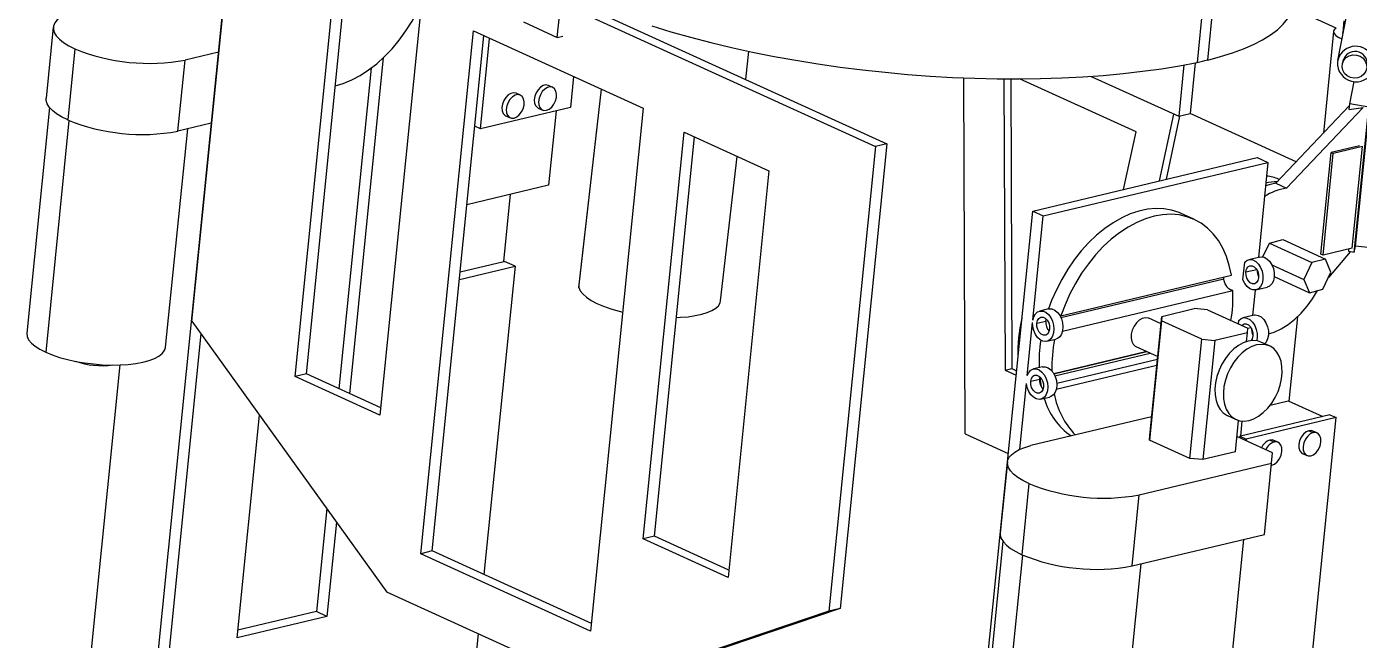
# Model space of a CAD drawing. Header units: inches. Extents: x 0.1 to 8.4, y 0.1 to 10.9.
# Drawn here: x 3.13 to 5.242, y 6.339 to 7.311 of the extents above; entities that cross this region are included whole.
import ezdxf

# ---------------------------------------------------------------- set-up
doc = ezdxf.new("R2010")
doc.units = ezdxf.units.IN
doc.header["$MEASUREMENT"] = 0

msp = doc.modelspace()

# ---------------------------------------------------------------- linework, layer by layer
at = {"color": 7, "linetype": 'Continuous', "lineweight": 25}
for p, q in [((3.3916, 6.8446), (3.4657, 7.5805)), ((3.5551, 6.7566), (3.6199, 7.4004)), ((3.9707, 7.2937), (3.9811, 7.3965)), ((3.5729, 6.7608), (3.6365, 7.3929)), ((3.7545, 7.3392), (3.6896, 6.6953)), ((3.9842, 7.3445), (4.4752, 7.121)), ((4.0325, 7.3348), (4.493, 7.1252)), ((4.9941, 7.3458), (4.9849, 7.2543)), ((5.0017, 7.258), (5.0109, 7.3495)), ((5.2053, 7.3082), (5.1368, 7.3394)), ((5.2238, 7.3405), (5.2076, 7.2573)), ((3.1718, 7.31), (3.1605, 7.1973)), ((3.327, 6.2117), (3.4393, 7.3264)), ((3.9169, 7.3182), (3.9707, 7.2937)), ((5.2175, 7.3202), (5.2157, 7.3018)), ((3.7544, 6.4762), (3.8378, 7.304)), ((3.7722, 6.4805), (3.8544, 7.2965)), ((3.8378, 7.304), (4.107, 7.1815)), ((3.8491, 7.1491), (3.8635, 7.2923)), ((3.9707, 7.2937), (3.9793, 7.2958)), ((5.2013, 7.303), (5.1851, 7.1421)), ((3.2059, 7.2758), (3.1946, 7.1631)), ((3.4336, 7.2705), (3.3807, 7.2579)), ((4.2695, 7.227), (4.2746, 7.2718)), ((3.3694, 7.1453), (3.3807, 7.2579)), ((3.6947, 7.2613), (3.6412, 6.7297)), ((4.9641, 7.2502), (4.9559, 7.1688)), ((4.9819, 7.2537), (4.9738, 7.1731)), ((5.216, 7.2565), (5.215, 7.2515)), ((3.6755, 7.2451), (3.6243, 6.7374)), ((3.9965, 7.2318), (3.9916, 7.183)), ((4.6175, 6.666), (4.6154, 7.2296)), ((4.6788, 7.2281), (4.6805, 6.7669)), ((4.6895, 7.228), (4.6911, 6.7695)), ((4.8881, 7.144), (4.7035, 7.228)), ((4.817, 7.2321), (4.9559, 7.1688)), ((3.9122, 7.2024), (3.9055, 7.2055)), ((3.9635, 7.2146), (3.9568, 7.2177)), ((4.04, 7.212), (4.0047, 6.9022)), ((5.2272, 7.1887), (5.234, 7.224)), ((3.1656, 7.183), (3.1296, 6.8255)), ((3.9916, 7.183), (3.8491, 7.1491)), ((5.1095, 7.0627), (5.2262, 7.1852)), ((5.1264, 7.055), (5.2483, 7.183)), ((5.2262, 7.1794), (5.2272, 7.1887)), ((5.2262, 7.1794), (5.2483, 7.183)), ((5.2572, 7.1831), (5.2272, 7.1887)), ((5.234, 6.9532), (5.2572, 7.1831)), ((5.236, 6.9633), (5.2592, 7.1932)), ((3.8891, 7.1696), (3.8959, 7.1666)), ((3.9405, 7.1819), (3.9472, 7.1788)), ((3.9688, 7.1776), (3.957, 7.0597)), ((4.107, 7.1815), (4.0236, 6.3537)), ((4.9255, 7.0666), (4.9483, 7.1723)), ((4.9362, 7.0691), (4.9578, 7.1693)), ((4.9559, 7.1688), (4.9738, 7.1731)), ((5.1418, 7.0966), (4.9738, 7.1731)), ((3.3499, 6.8033), (3.3848, 7.1489)), ((3.4223, 7.1579), (3.3694, 7.1453)), ((3.8491, 7.1491), (3.84, 7.1532)), ((4.1068, 6.4998), (4.1717, 7.1437)), ((4.1717, 7.1437), (4.3063, 7.0824)), ((4.8685, 7.053), (4.8881, 7.144)), ((4.1246, 6.504), (4.1883, 7.1361)), ((4.4752, 7.121), (4.4011, 6.3851)), ((4.493, 7.1252), (4.4189, 6.3894)), ((4.493, 7.1252), (4.4752, 7.121)), ((5.2421, 7.122), (5.1974, 7.1113)), ((5.2471, 7.1208), (5.2008, 7.1098)), ((5.2308, 6.9598), (5.2471, 7.1208)), ((4.2296, 6.8766), (4.2557, 7.1054)), ((4.7243, 7.0186), (5.0804, 7.1035)), ((5.0804, 7.1035), (5.0972, 7.0959)), ((5.1812, 6.9503), (5.1974, 7.1113)), ((5.1845, 6.9488), (5.2008, 7.1098)), ((5.1974, 7.1113), (5.2008, 7.1098)), ((4.3063, 7.0824), (4.2414, 6.4385)), ((4.7411, 7.011), (5.0972, 7.0959)), ((5.0972, 7.0959), (5.082, 6.9454)), ((3.957, 7.0597), (3.8274, 7.0288)), ((5.1095, 7.0627), (5.1264, 7.055)), ((5.1154, 7.0688), (5.1142, 7.0693)), ((3.886, 6.9388), (3.8968, 7.0454)), ((4.5853, 5.6389), (4.7243, 7.0186)), ((4.7243, 7.0186), (4.7411, 7.011)), ((4.9798, 7.0057), (4.9596, 7.0149)), ((4.7245, 6.846), (4.7411, 7.011)), ((5.0996, 6.9677), (5.121, 6.9735)), ((5.121, 6.9735), (5.1883, 6.9428)), ((5.0893, 6.9461), (5.0996, 6.9677)), ((5.0996, 6.9677), (5.1669, 6.9371)), ((5.1845, 6.9488), (5.1812, 6.9503)), ((5.2308, 6.9598), (5.1845, 6.9488)), ((5.2273, 6.9544), (5.1932, 6.9137)), ((5.2253, 6.9548), (5.2257, 6.9586)), ((5.234, 6.9532), (5.2253, 6.9548)), ((5.234, 6.9532), (5.236, 6.9633)), ((5.2604, 6.9605), (5.236, 6.9633)), ((3.8155, 6.9103), (3.9037, 6.9313)), ((3.8167, 6.9223), (3.886, 6.9388)), ((3.9037, 6.9313), (3.8545, 6.443)), ((3.886, 6.9388), (3.8868, 6.939)), ((3.9037, 6.9313), (3.8868, 6.939)), ((5.0576, 6.91), (5.0604, 6.9378)), ((5.0845, 6.946), (5.0667, 6.9417)), ((5.1034, 6.9336), (5.1542, 6.9104)), ((5.1669, 6.9371), (5.1542, 6.9104)), ((5.1883, 6.9428), (5.1669, 6.9371)), ((5.1971, 6.9219), (5.1883, 6.9428)), ((4.769, 6.8528), (5.0392, 6.9172)), ((5.0272, 6.9117), (5.0273, 6.9143)), ((5.1071, 6.9149), (5.163, 6.8895)), ((5.1542, 6.9104), (5.163, 6.8895)), ((5.1844, 6.8953), (5.1971, 6.9219)), ((4.0047, 6.9022), (4.0049, 6.8978)), ((4.7715, 6.8287), (5.0417, 6.8931)), ((5.0768, 6.8936), (5.0728, 6.8533)), ((5.0781, 6.8938), (5.0959, 6.8981)), ((5.163, 6.8895), (5.1844, 6.8953)), ((5.1758, 6.8929), (5.1757, 6.8929)), ((4.7496, 6.8638), (4.7353, 6.8604)), ((4.7452, 6.8444), (4.7459, 6.8478)), ((4.7679, 6.8539), (4.7672, 6.8537)), ((4.9277, 6.8402), (4.9084, 6.849)), ((4.9283, 6.8448), (4.9093, 6.6562)), ((4.9099, 6.6634), (4.9289, 6.852)), ((4.9289, 6.852), (4.9283, 6.8448)), ((4.9922, 6.8157), (4.9283, 6.8448)), ((4.9289, 6.852), (4.9805, 6.8643)), ((5.0013, 6.8622), (4.9805, 6.8643)), ((5.0013, 6.8622), (5.0652, 6.8331)), ((5.0506, 6.8398), (5.0511, 6.8456)), ((5.0754, 6.8539), (5.0576, 6.8497)), ((5.1439, 6.8512), (5.1305, 6.7179)), ((3.3438, 6.204), (3.4063, 6.8243)), ((3.3916, 6.8446), (3.7003, 6.4155)), ((4.7156, 6.7583), (4.7241, 6.8421)), ((4.7309, 6.841), (4.7452, 6.8444)), ((5.0646, 6.826), (5.013, 6.8137)), ((5.0632, 6.8121), (5.0646, 6.826)), ((5.0646, 6.826), (5.0652, 6.8331)), ((4.7467, 6.8125), (4.761, 6.8159)), ((4.888, 6.8042), (4.9225, 6.7885)), ((4.9732, 6.6271), (4.9922, 6.8157)), ((4.9922, 6.8157), (5.013, 6.8137)), ((5.013, 6.8137), (4.994, 6.6251)), ((5.0997, 6.8051), (5.0862, 6.8113)), ((4.7579, 6.7611), (4.9055, 6.7962)), ((3.2772, 6.7752), (3.1936, 5.9443)), ((3.5729, 6.7608), (3.5551, 6.7566)), ((3.6908, 6.7071), (3.5729, 6.7608)), ((4.6805, 6.7669), (4.6911, 6.7695)), ((4.6805, 6.7669), (4.6981, 6.7589)), ((4.6911, 6.7695), (4.6988, 6.766)), ((4.7398, 6.7721), (4.7255, 6.7687)), ((4.7616, 6.7365), (4.9211, 6.7745)), ((3.6896, 6.6953), (3.5551, 6.7566)), ((4.7039, 6.6415), (4.7144, 6.7459)), ((4.7211, 6.7493), (4.7354, 6.7527)), ((4.7354, 6.7527), (4.7361, 6.756)), ((4.7357, 6.7548), (4.7379, 6.7405)), ((4.7369, 6.7208), (4.7512, 6.7242)), ((5.101, 6.7116), (5.1295, 6.7184)), ((5.1295, 6.7184), (5.1841, 6.6935)), ((3.4632, 6.3429), (3.4987, 6.6958)), ((4.9129, 6.6931), (4.7216, 6.6475)), ((5.0332, 6.6948), (5.0467, 6.6887)), ((5.0456, 6.6374), (5.0507, 6.6872)), ((5.1952, 6.6962), (5.0535, 6.6624)), ((5.0559, 6.6862), (5.0535, 6.6624)), ((5.2053, 6.6916), (5.0628, 6.6576)), ((5.1126, 5.7718), (5.2053, 6.6916)), ((5.1952, 6.6962), (5.2053, 6.6916)), ((4.6175, 6.666), (4.6856, 6.635)), ((4.9093, 6.6562), (4.9099, 6.6634)), ((4.9732, 6.6271), (4.9093, 6.6562)), ((5.1045, 6.6361), (5.0481, 6.6618)), ((5.0528, 6.6622), (5.0525, 6.6598)), ((5.0535, 6.6624), (5.0528, 6.6622)), ((5.0528, 6.6622), (5.0628, 6.6576)), ((5.0628, 6.6576), (5.0626, 6.6552)), ((5.1002, 6.6561), (5.1069, 6.6531)), ((5.1132, 6.6526), (5.1065, 6.6557)), ((5.1622, 6.6709), (5.1689, 6.6679)), ((5.1752, 6.6674), (5.1685, 6.6704)), ((5.0456, 6.6374), (4.994, 6.6251)), ((5.1031, 6.6195), (5.1045, 6.6361)), ((5.1522, 6.6346), (5.1589, 6.6316)), ((4.6843, 6.6215), (4.673, 6.5088)), ((4.8932, 6.5694), (5.1031, 6.6195)), ((4.994, 6.6251), (4.9732, 6.6271)), ((5.0917, 6.5068), (5.1031, 6.6195)), ((5.1028, 6.6162), (5.1032, 6.6163)), ((4.7184, 6.5873), (4.707, 6.4746)), ((4.8818, 6.4567), (4.8932, 6.5694)), ((3.6052, 6.5477), (3.5888, 6.3845)), ((3.6207, 6.5262), (3.6056, 6.3769)), ((4.8818, 6.4567), (5.0917, 6.5068)), ((4.1246, 6.504), (4.1068, 6.4998)), ((4.2414, 6.4385), (4.1068, 6.4998)), ((4.2426, 6.4503), (4.1246, 6.504)), ((4.6771, 6.4958), (4.6411, 6.1375)), ((4.9416, 5.3329), (5.0591, 6.499)), ((3.7722, 6.4805), (3.7544, 6.4762)), ((4.0236, 6.3537), (3.7544, 6.4762)), ((4.0248, 6.3655), (3.7722, 6.4805)), ((4.8614, 6.1153), (4.8961, 6.4601)), ((4.0368, 6.2623), (3.7003, 6.4155)), ((3.5888, 6.3845), (3.4644, 6.3549)), ((3.6056, 6.3769), (3.5888, 6.3845)), ((4.4011, 6.3851), (4.0368, 6.2623)), ((4.4189, 6.3894), (4.0546, 6.2666)), ((4.4189, 6.3894), (4.4011, 6.3851)), ((3.6056, 6.3769), (3.4632, 6.3429)), ((3.8451, 6.3496), (3.8424, 6.3229))]:
    msp.add_line(p, q, dxfattribs=at)
at = {"color": 8, "linetype": 'Continuous', "lineweight": 25}
for p, q in [((4.0049, 6.8978), (4.0407, 7.2117)), ((3.1966, 7.1622), (3.1597, 6.7953)), ((4.7691, 6.8501), (5.0272, 6.9117)), ((5.0623, 6.9224), (5.0794, 6.9264)), ((5.0651, 6.8332), (5.0702, 6.8344)), ((4.9055, 6.7962), (4.7579, 6.761)), ((4.7594, 6.7581), (4.9103, 6.794)), ((4.922, 6.7837), (4.7624, 6.7456)), ((4.708, 6.4741), (4.6711, 6.1073))]:
    msp.add_line(p, q, dxfattribs=at)
at = {"color": 7, "linetype": 'Continuous', "lineweight": 25, "flags": 128}
for points in [[(3.2091, 7.336), (3.1991, 7.3331), (3.1905, 7.3297), (3.1835, 7.3257), (3.178, 7.3214), (3.1742, 7.3168), (3.1722, 7.3118), (3.1719, 7.3067), (3.1734, 7.3014), (3.1766, 7.2961), (3.1816, 7.2908), (3.1882, 7.2856), (3.1963, 7.2806), (3.2059, 7.2758)], [(3.6188, 7.2171), (3.6314, 7.2209), (3.6449, 7.2265), (3.6583, 7.2336), (3.6715, 7.2422), (3.6844, 7.2521), (3.6969, 7.2634), (3.7088, 7.2759), (3.7201, 7.2895), (3.7307, 7.304), (3.7404, 7.3195), (3.7493, 7.3356), (3.7517, 7.3404)], [(5.0017, 7.258), (5.022, 7.2633), (5.0409, 7.2692), (5.0584, 7.2756), (5.0743, 7.2825), (5.0886, 7.2899), (5.1013, 7.2978), (5.1122, 7.306), (5.1213, 7.3147), (5.1287, 7.3237), (5.1342, 7.333), (5.1378, 7.3426), (5.1395, 7.3515)], [(4.1204, 7.3119), (4.1507, 7.3027), (4.182, 7.294), (4.2141, 7.2857), (4.2469, 7.2779), (4.2804, 7.2706), (4.3145, 7.2638), (4.349, 7.2576), (4.3839, 7.252), (4.4192, 7.2469), (4.4547, 7.2424), (4.4904, 7.2385), (4.5261, 7.2352), (4.5618, 7.2325), (4.5974, 7.2305), (4.6327, 7.229), (4.6678, 7.2282), (4.7026, 7.228), (4.7368, 7.2285), (4.7705, 7.2295), (4.8037, 7.2312), (4.8361, 7.2336), (4.8677, 7.2365), (4.8984, 7.2401), (4.9283, 7.2442), (4.9571, 7.249), (4.9849, 7.2543)], [(5.2053, 7.3082), (5.2024, 7.3057), (5.2013, 7.3029), (5.202, 7.2999), (5.2046, 7.2968), (5.2088, 7.2939), (5.2142, 7.2913)], [(5.216, 7.3002), (5.2157, 7.3014), (5.2157, 7.3018)], [(5.2539, 7.2455), (5.2525, 7.2402), (5.2494, 7.2356), (5.2451, 7.232), (5.2398, 7.2298), (5.234, 7.2292), (5.2282, 7.2303), (5.223, 7.2329), (5.2187, 7.2368), (5.2159, 7.2417), (5.2147, 7.2471), (5.2153, 7.2526), (5.2175, 7.2577), (5.2213, 7.2618), (5.2262, 7.2648), (5.2318, 7.2662), (5.2376, 7.2659), (5.2432, 7.2641), (5.248, 7.2608), (5.2515, 7.2563), (5.2536, 7.2511), (5.2539, 7.2455)], [(3.9055, 7.2055), (3.9052, 7.2056), (3.9013, 7.2062), (3.897, 7.2052), (3.8928, 7.2026), (3.889, 7.1987), (3.8859, 7.1938), (3.8838, 7.1883), (3.883, 7.1828), (3.8834, 7.1777), (3.885, 7.1734), (3.8877, 7.1704), (3.8891, 7.1696)], [(3.9568, 7.2177), (3.9565, 7.2178), (3.9526, 7.2185), (3.9484, 7.2175), (3.9441, 7.2149), (3.9403, 7.211), (3.9372, 7.206), (3.9352, 7.2006), (3.9343, 7.195), (3.9347, 7.1899), (3.9364, 7.1857), (3.9391, 7.1827), (3.9405, 7.1819)], [(3.9535, 7.1783), (3.9578, 7.1801), (3.9619, 7.1834), (3.9654, 7.1879), (3.968, 7.1932), (3.9694, 7.1987), (3.9697, 7.2041), (3.9686, 7.2089), (3.9664, 7.2125), (3.9632, 7.2148), (3.9593, 7.2154), (3.9551, 7.2144), (3.9509, 7.2118), (3.947, 7.2079), (3.944, 7.203), (3.9419, 7.1975), (3.941, 7.192), (3.9414, 7.1868), (3.9431, 7.1826), (3.9458, 7.1796), (3.9494, 7.1781), (3.9535, 7.1783)], [(3.1946, 7.1631), (3.185, 7.1679), (3.1768, 7.1729), (3.1703, 7.1781), (3.1653, 7.1834), (3.162, 7.1888), (3.1605, 7.194), (3.1605, 7.1973)], [(3.9022, 7.1661), (3.9065, 7.1679), (3.9105, 7.1712), (3.914, 7.1757), (3.9166, 7.1809), (3.9181, 7.1865), (3.9183, 7.1919), (3.9173, 7.1966), (3.9151, 7.2003), (3.9119, 7.2025), (3.908, 7.2032), (3.9037, 7.2022), (3.8995, 7.1996), (3.8957, 7.1957), (3.8926, 7.1907), (3.8906, 7.1853), (3.8897, 7.1797), (3.8901, 7.1746), (3.8917, 7.1704), (3.8945, 7.1674), (3.8981, 7.1659), (3.9022, 7.1661)], [(5.1095, 7.0627), (5.099, 7.0604), (5.0934, 7.0586)], [(4.9596, 7.0149), (4.9563, 7.0163), (4.9445, 7.0202), (4.9321, 7.0223), (4.9193, 7.0228), (4.9061, 7.0216), (4.8926, 7.0187), (4.879, 7.0142), (4.8654, 7.008), (4.8519, 7.0004), (4.8386, 6.9912), (4.8257, 6.9806), (4.8132, 6.9688), (4.8014, 6.9557), (4.7902, 6.9416), (4.7798, 6.9265), (4.7704, 6.9106), (4.7618, 6.894), (4.7543, 6.8769), (4.7494, 6.8637)], [(5.0392, 6.9172), (5.0359, 6.9324), (5.0313, 6.9467), (5.0255, 6.9599), (5.0186, 6.9719), (5.0105, 6.9825), (5.0014, 6.9917), (4.9913, 6.9994), (4.9804, 7.0054), (4.9687, 7.0099), (4.9564, 7.0126), (4.9436, 7.0136), (4.9303, 7.0129), (4.9167, 7.0105), (4.903, 7.0064), (4.8892, 7.0007), (4.8755, 6.9933), (4.862, 6.9844), (4.8489, 6.9741), (4.8362, 6.9624), (4.8241, 6.9494), (4.8126, 6.9353), (4.8019, 6.9202), (4.7922, 6.9043), (4.7834, 6.8876), (4.7756, 6.8704), (4.769, 6.8528)], [(5.0604, 6.9378), (5.0642, 6.9408), (5.0685, 6.942), (5.0732, 6.9414), (5.0778, 6.939), (5.082, 6.9349), (5.0855, 6.9296), (5.088, 6.9234), (5.0892, 6.9167), (5.0892, 6.9101), (5.088, 6.9041), (5.0855, 6.8992), (5.0821, 6.8956), (5.0779, 6.8938), (5.0733, 6.8938), (5.0686, 6.8956), (5.0642, 6.8991), (5.0605, 6.904), (5.0576, 6.91)], [(5.0623, 6.9224), (5.0634, 6.9268), (5.0656, 6.9302), (5.0686, 6.932), (5.072, 6.9322), (5.0755, 6.9306), (5.0787, 6.9274), (5.0811, 6.9231), (5.0824, 6.9182), (5.0825, 6.9132)], [(5.0845, 6.946), (5.0863, 6.9462), (5.091, 6.9456), (5.0956, 6.9432), (5.0998, 6.9392), (5.1033, 6.9338), (5.1058, 6.9276), (5.107, 6.9209), (5.1071, 6.9144), (5.1058, 6.9084), (5.1033, 6.9034), (5.0999, 6.8999), (5.0959, 6.8981)], [(5.0825, 6.9132), (5.0814, 6.9087), (5.0793, 6.9054), (5.0763, 6.9035), (5.0728, 6.9034), (5.0693, 6.905), (5.0662, 6.9081), (5.0638, 6.9124), (5.0625, 6.9174), (5.0623, 6.9224)], [(4.0049, 6.8978), (4.007, 6.8927), (4.011, 6.8876), (4.0168, 6.8825), (4.0243, 6.8774), (4.0334, 6.8726), (4.044, 6.8681), (4.0558, 6.864), (4.0686, 6.8603), (4.0745, 6.8588)], [(5.098, 6.8242), (5.1073, 6.8272), (5.1184, 6.8324), (5.1293, 6.8392), (5.1398, 6.8474), (5.1499, 6.8571), (5.1593, 6.868), (5.168, 6.88), (5.1757, 6.8929)], [(4.1595, 6.8502), (4.1661, 6.8505), (4.1782, 6.8515), (4.1894, 6.8532), (4.1996, 6.8554), (4.2084, 6.8581), (4.2159, 6.8613), (4.2218, 6.8649), (4.2261, 6.8689), (4.2288, 6.8732), (4.2296, 6.8766)], [(4.7245, 6.846), (4.726, 6.8515), (4.7287, 6.856), (4.7321, 6.8591), (4.7363, 6.8605), (4.7407, 6.8603), (4.7452, 6.8585), (4.7494, 6.855), (4.753, 6.8503), (4.7557, 6.8446), (4.7574, 6.8383), (4.758, 6.8319), (4.7574, 6.8258), (4.7556, 6.8204), (4.7529, 6.8162), (4.7492, 6.8134), (4.745, 6.8122), (4.7406, 6.8127), (4.7361, 6.8149), (4.732, 6.8186), (4.7286, 6.8235), (4.726, 6.8294), (4.7244, 6.8357), (4.7241, 6.8421)], [(4.7309, 6.841), (4.732, 6.8455), (4.7342, 6.8488), (4.7372, 6.8507), (4.7407, 6.8508), (4.7442, 6.8492), (4.7473, 6.8461), (4.7497, 6.8418), (4.751, 6.8368), (4.7511, 6.8318)], [(4.7496, 6.8638), (4.7505, 6.8639), (4.7549, 6.8637), (4.7594, 6.8619), (4.7636, 6.8584), (4.7672, 6.8537), (4.77, 6.848), (4.7717, 6.8417), (4.7723, 6.8353), (4.7717, 6.8292), (4.7699, 6.8238), (4.7671, 6.8196), (4.7635, 6.8168), (4.761, 6.8159)], [(4.9084, 6.849), (4.9074, 6.8493), (4.9029, 6.8499), (4.8981, 6.8488), (4.8932, 6.846), (4.8888, 6.8417), (4.885, 6.8364), (4.8822, 6.8303), (4.8806, 6.8239), (4.8803, 6.8177), (4.8813, 6.8122), (4.8836, 6.8078), (4.887, 6.8047), (4.888, 6.8042)], [(5.0511, 6.8456), (5.0549, 6.8487), (5.0592, 6.85), (5.0639, 6.8494), (5.0686, 6.847), (5.0728, 6.843), (5.0763, 6.8377), (5.0788, 6.8314), (5.0801, 6.8247), (5.0801, 6.8181), (5.0792, 6.8134)], [(5.0754, 6.8539), (5.0771, 6.8542), (5.0817, 6.8536), (5.0864, 6.8513), (5.0906, 6.8473), (5.0941, 6.8419), (5.0966, 6.8357), (5.0979, 6.829), (5.0979, 6.8224), (5.0966, 6.8163), (5.0942, 6.8114), (5.0918, 6.8087)], [(3.1296, 6.8255), (3.1296, 6.8248), (3.1302, 6.8199), (3.1327, 6.8148), (3.137, 6.8097), (3.143, 6.8047), (3.1506, 6.7999), (3.1597, 6.7953)], [(4.7511, 6.8318), (4.7501, 6.8274), (4.7479, 6.824), (4.7449, 6.8222), (4.7414, 6.822), (4.7379, 6.8236), (4.7348, 6.8268), (4.7324, 6.8311), (4.7311, 6.836), (4.7309, 6.841)], [(5.0558, 6.8374), (5.0564, 6.8382), (5.0594, 6.84), (5.0629, 6.8402), (5.0664, 6.8386), (5.0695, 6.8354), (5.0719, 6.8311), (5.0732, 6.8262), (5.0734, 6.8212)], [(3.1597, 6.7953), (3.1701, 6.791), (3.1817, 6.7871), (3.1942, 6.7837), (3.2076, 6.7808), (3.2214, 6.7784), (3.2356, 6.7767), (3.2498, 6.7755), (3.2639, 6.775), (3.2776, 6.7752), (3.2906, 6.776), (3.3028, 6.7775), (3.3139, 6.7796), (3.3238, 6.7823), (3.3323, 6.7855), (3.3393, 6.7892), (3.3446, 6.7933), (3.3481, 6.7977), (3.3498, 6.8025), (3.3499, 6.8033)], [(5.0862, 6.8113), (5.0805, 6.8132), (5.0733, 6.8138), (5.0658, 6.8128), (5.058, 6.8102), (5.0504, 6.806), (5.043, 6.8004), (5.036, 6.7934), (5.0297, 6.7854), (5.0243, 6.7765), (5.0198, 6.7669), (5.0163, 6.757), (5.0141, 6.747), (5.0131, 6.7371), (5.0134, 6.7277), (5.0149, 6.7189), (5.0177, 6.7111), (5.0216, 6.7044), (5.0265, 6.6991), (5.0324, 6.6952), (5.0332, 6.6948)], [(5.0672, 6.6871), (5.0749, 6.6898), (5.0825, 6.6939), (5.0899, 6.6996), (5.0969, 6.7065), (5.1032, 6.7145), (5.1087, 6.7234), (5.1132, 6.733), (5.1166, 6.7429), (5.1188, 6.753), (5.1198, 6.7628), (5.1195, 6.7723), (5.118, 6.781), (5.1152, 6.7889), (5.1113, 6.7955), (5.1064, 6.8009), (5.1005, 6.8047), (5.0939, 6.807), (5.0867, 6.8077), (5.0792, 6.8067), (5.0715, 6.8041), (5.0639, 6.7999), (5.0565, 6.7942), (5.0495, 6.7873), (5.0432, 6.7793), (5.0377, 6.7704), (5.0332, 6.7608), (5.0298, 6.7509), (5.0275, 6.7408), (5.0266, 6.731), (5.0268, 6.7215), (5.0284, 6.7128), (5.0311, 6.705), (5.035, 6.6983), (5.04, 6.6929), (5.0459, 6.6891), (5.0525, 6.6868), (5.0596, 6.6861), (5.0672, 6.6871)], [(5.0734, 6.8212), (5.0723, 6.8167), (5.0704, 6.8136)], [(4.7156, 6.7583), (4.718, 6.7632), (4.7214, 6.7667), (4.7255, 6.7687), (4.73, 6.7688), (4.7347, 6.7672), (4.739, 6.7638), (4.7428, 6.7591), (4.7457, 6.7533), (4.7476, 6.7469), (4.7482, 6.7403), (4.7476, 6.734), (4.7457, 6.7285), (4.7428, 6.7243), (4.739, 6.7215), (4.7347, 6.7205), (4.73, 6.7213), (4.7255, 6.7238), (4.7214, 6.7279), (4.718, 6.7332), (4.7156, 6.7394), (4.7144, 6.7459)], [(4.7398, 6.7721), (4.7443, 6.7722), (4.7489, 6.7705), (4.7533, 6.7672), (4.7571, 6.7625), (4.76, 6.7567), (4.7618, 6.7503), (4.7625, 6.7437), (4.7618, 6.7374), (4.76, 6.7319), (4.7571, 6.7277), (4.7533, 6.7249), (4.7512, 6.7242)], [(4.7211, 6.7493), (4.7222, 6.7538), (4.7244, 6.7571), (4.7274, 6.759), (4.7308, 6.7591), (4.7343, 6.7575), (4.7375, 6.7544), (4.7399, 6.7501), (4.7412, 6.7451), (4.7413, 6.7401)], [(4.7413, 6.7401), (4.7402, 6.7357), (4.7381, 6.7323), (4.7351, 6.7305), (4.7316, 6.7303), (4.7281, 6.7319), (4.725, 6.7351), (4.7226, 6.7394), (4.7213, 6.7443), (4.7211, 6.7493)], [(5.1065, 6.6557), (5.1045, 6.6563), (5.1002, 6.6561)], [(5.1622, 6.6709), (5.1577, 6.669), (5.1535, 6.6654), (5.1499, 6.6606), (5.1474, 6.655), (5.1461, 6.6491), (5.1462, 6.6436), (5.1477, 6.639), (5.1505, 6.6357), (5.1522, 6.6346)], [(5.1689, 6.6679), (5.1644, 6.6659), (5.1602, 6.6624), (5.1566, 6.6575), (5.1541, 6.6519), (5.1528, 6.6461), (5.153, 6.6406), (5.1545, 6.6359), (5.1572, 6.6326), (5.1609, 6.6309), (5.1652, 6.6311)], [(5.1685, 6.6704), (5.1665, 6.6711), (5.1622, 6.6709)], [(5.1652, 6.6311), (5.1697, 6.633), (5.1739, 6.6366), (5.1775, 6.6414), (5.1801, 6.647), (5.1813, 6.6529), (5.1812, 6.6584), (5.1797, 6.663), (5.1769, 6.6663), (5.1732, 6.668), (5.1689, 6.6679)], [(4.7184, 6.5873), (4.7088, 6.5921), (4.7007, 6.5971), (4.6941, 6.6023), (4.6891, 6.6076), (4.6859, 6.6129), (4.6844, 6.6182), (4.6846, 6.6233), (4.6867, 6.6283), (4.6905, 6.6329), (4.6959, 6.6372), (4.703, 6.6411), (4.7116, 6.6446), (4.7216, 6.6475)], [(5.1032, 6.6163), (5.1077, 6.6182), (5.112, 6.6218), (5.1155, 6.6266), (5.1181, 6.6322), (5.1193, 6.6381), (5.1192, 6.6436), (5.1177, 6.6482), (5.115, 6.6516), (5.1112, 6.6532), (5.1069, 6.6531)], [(4.673, 6.5088), (4.673, 6.5055), (4.6745, 6.5003), (4.6778, 6.4949), (4.6827, 6.4896), (4.6893, 6.4844), (4.6975, 6.4794), (4.707, 6.4746)]]:
    msp.add_lwpolyline(points, dxfattribs=at)
at = {"color": 7, "linetype": 'Continuous', "lineweight": 25}
for centre, radius, start, end in [((3.3236, 7.5633), 0.3107, 247.7458, 280.6002), ((5.2365, 7.2502), 0.0296, 32.0607, 170.7021), ((5.2352, 7.2518), 0.0197, 356.4781, 166.1089), ((4.871, 7.8066), 0.5639, 281.6433, 283.3939), ((5.237, 7.2533), 0.0298, 176.9267, 335.0209), ((3.3122, 7.4506), 0.3106, 247.7433, 280.6028), ((5.1112, 6.9965), 0.0685, 89.4596, 104.6288), ((5.0914, 7.0188), 0.0554, 65.6839, 86.253), ((5.1408, 6.9655), 0.0907, 99.1899, 122.7738), ((5.1016, 6.9247), 0.0216, 178.5917, 208.2305), ((4.8048, 6.884), 0.237, 350.5764, 2.1869), ((4.9441, 6.7934), 0.2434, 166.8073, 181.69), ((4.7654, 6.8423), 0.0204, 173.9977, 222.6196), ((5.0925, 6.8327), 0.0216, 178.5917, 208.2305), ((4.9694, 6.7783), 0.235, 171.2074, 181.8359), ((4.9965, 6.7688), 0.242, 168.8751, 180.6962), ((3.2486, 6.9018), 0.1279, 250.9037, 277.5936), ((4.7556, 6.7506), 0.0204, 173.9994, 222.6178), ((4.8474, 6.7523), 0.1091, 196.0715, 235.2565), ((4.8813, 6.7514), 0.1248, 190.1377, 224.2432), ((5.1075, 6.6348), 0.0225, 108.9734, 155.7463), ((5.1143, 6.6318), 0.0225, 108.9734, 155.7463), ((4.836, 6.8747), 0.3106, 247.7433, 280.6028), ((4.8247, 6.7621), 0.3107, 247.7459, 280.6002)]:
    msp.add_arc(centre, radius, start, end, dxfattribs=at)
msp.add_ellipse((5.2476, 7.2039), major_axis=(0.0236, 0.0165), ratio=0.585497, start_param=3.322189, end_param=3.375499, dxfattribs=at)
for points, knots in [([(5.0417, 6.8931), (5.0415, 6.8931), (5.0411, 6.8931), (5.0406, 6.8931), (5.04, 6.8932), (5.0395, 6.8934), (5.0389, 6.8936), (5.0383, 6.8938), (5.0377, 6.8941), (5.0372, 6.8944), (5.0366, 6.8948), (5.036, 6.8952), (5.0355, 6.8956), (5.0349, 6.8961), (5.0344, 6.8966), (5.0338, 6.8972), (5.0333, 6.8977), (5.0328, 6.8984), (5.0318, 6.8997), (5.0303, 6.9019), (5.0291, 6.9045), (5.0284, 6.9064), (5.028, 6.9077), (5.0277, 6.909), (5.0274, 6.9103), (5.0273, 6.9112), (5.0272, 6.9117)], [0, 0, 0, 0, 0.029554, 0.059076, 0.088572, 0.118043, 0.147492, 0.176924, 0.206339, 0.235743, 0.265138, 0.294526, 0.323912, 0.353298, 0.382687, 0.412083, 0.441488, 0.470905, 0.500338, 0.623838, 0.750139, 0.795653, 0.843389, 0.893354, 0.945556, 1, 1, 1, 1]), ([(4.7661, 6.8551), (4.7665, 6.8549), (4.7676, 6.8543), (4.7685, 6.8534), (4.769, 6.8528)], [0, 0, 0, 0, 0.397502, 1, 1, 1, 1])]:
    msp.add_open_spline(points, degree=3, knots=knots, dxfattribs=at)

doc.saveas('drawing.dxf')
